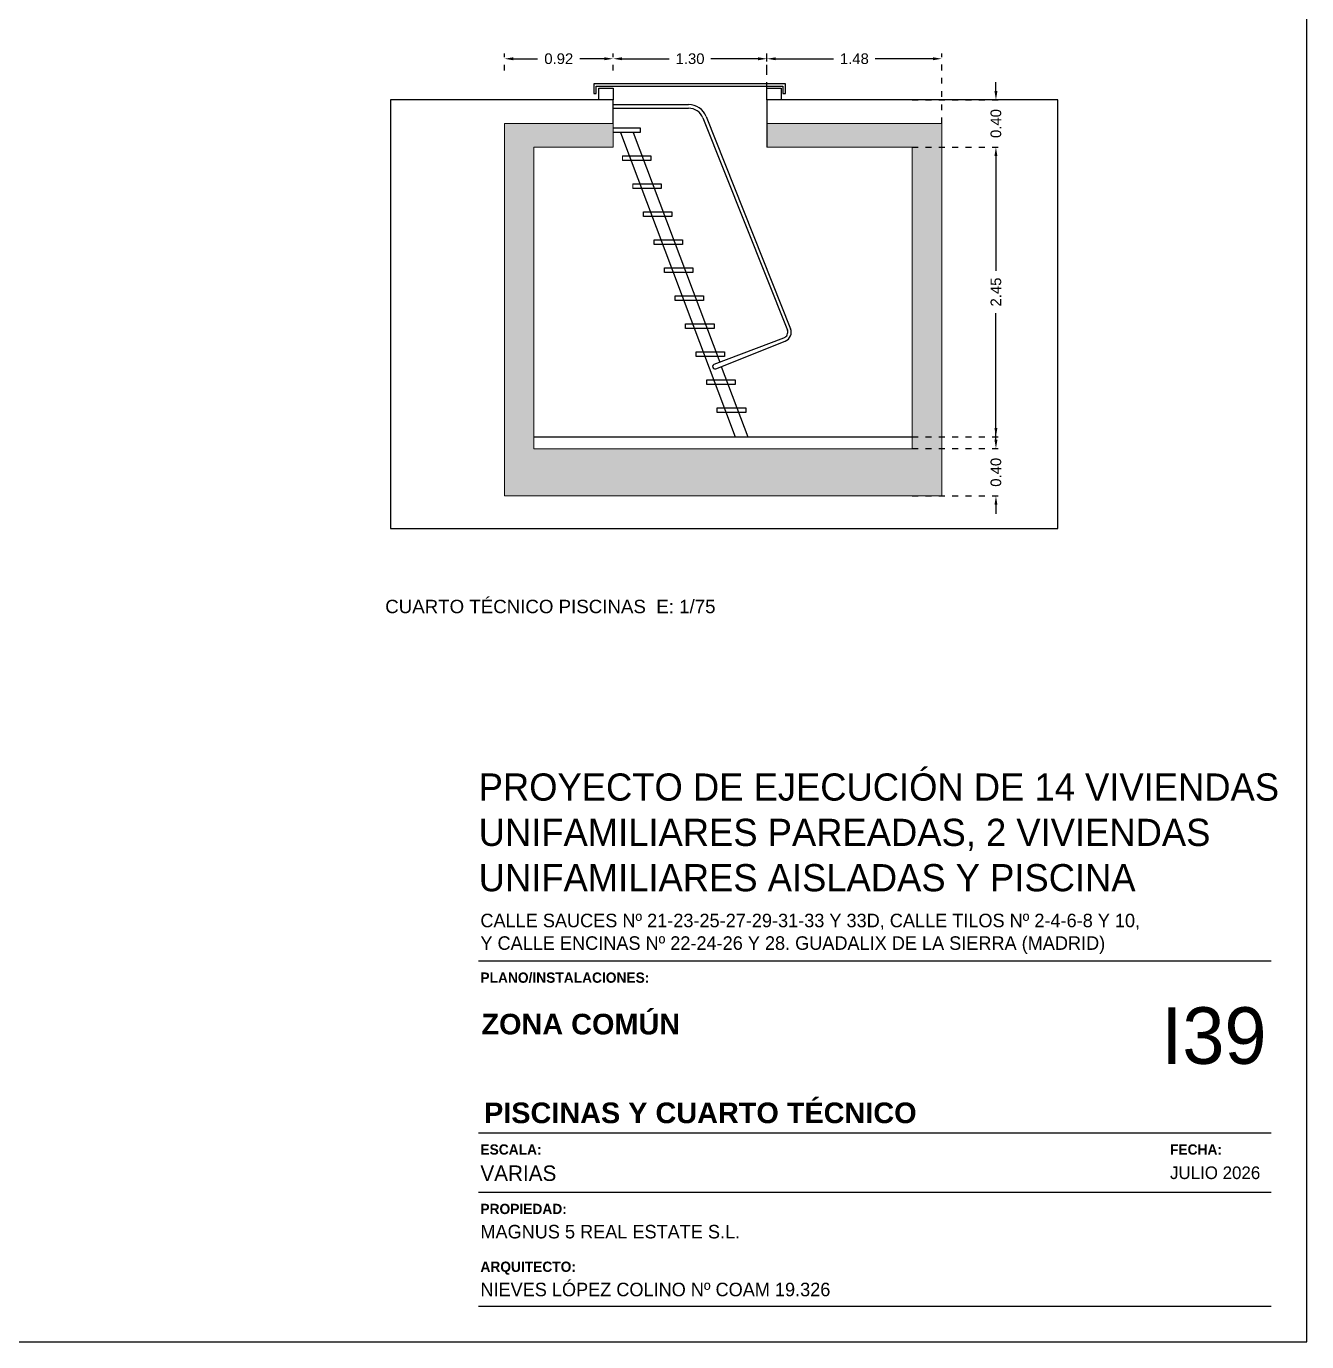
# Model space of a CAD drawing. Header units: millimetres. Extents: x 441156 to 441876, y 4514765 to 4515211.
# Drawn here: x 441230.24 to 441251.9, y 4514764.97 to 4514787.22 of the extents above; entities that cross this region are included whole.
import ezdxf

# ---------------------------------------------------------------- set-up
doc = ezdxf.new("R2010")
doc.units = ezdxf.units.MM
doc.linetypes.add('CONTINUA', pattern=[0])
doc.linetypes.add('PUNTOS2', pattern=[0.125, 0, -0.125])
doc.layers.add('01_cartela', color=6, linetype='Continuous', plot=False)
for name, color, linetype in [('01_cotas', 254, 'Continuous'), ('01_texto cartela', 5, 'Continuous'), ('01_textos', 7, 'Continuous')]:
    doc.layers.add(name, color=color, linetype=linetype)
doc.layers.add('_CAVITI-AUX', color=2, linetype='Continuous', lineweight=5)
doc.layers.add('A-DETL-THIN', color=7, linetype='Continuous', lineweight=9)
doc.styles.add('Century Gothic', font='', dxfattribs={"height": 2})
doc.styles.add('Century Gothic_3', font='', dxfattribs={"height": 4.5})
doc.styles.add('Century Gothic_6', font='', dxfattribs={"height": 11})
doc.styles.add('Estilo1', font='swissel.ttf')
doc.styles.add('NIEVES3', font='swisseb.ttf')
doc.styles.add('ROMANS', font='romans')
doc.styles.get('Century Gothic').set_extended_font_data('Century Gothic')
doc.styles.get('Century Gothic_3').set_extended_font_data('Century Gothic')
doc.styles.get('Century Gothic_6').set_extended_font_data('Century Gothic')
doc.dimstyles.new('DECIMAL-50', dxfattribs={"dimtxt": 0.08, "dimasz": 0.15, "dimexe": 0.09, "dimexo": 0, "dimgap": 0.09, "dimtad": 0, "dimzin": 0, "dimdsep": 46, "dimtxsty": 'ROMANS', "dimcen": 0.09, "dimclrt": 6, "dimadec": 0, "dimazin": 0, "dimtfac": 1.38, "dimtix": 1, "dimtofl": 0, "dimtmove": 2, "dimatfit": 3, "dimldrblk": 'OBLIQUE', "dimfxl": 1, "dimtolj": 1, "dimtzin": 0, "dimarcsym": 0})

# ---------------------------------------------------------------- blocks, each defined once
blk = doc.blocks.new('*D157')
at = {"layer": '01_cotas', "color": 0, "linetype": 'PUNTOS2', "lineweight": -2, "transparency": 16777216}
for p, q in [((441238.328, 4514786.474), (441238.328, 4514786.764)), ((441240.168, 4514786.474), (441240.168, 4514786.764))]:
    blk.add_line(p, q, dxfattribs=at)
at = {"layer": '01_cotas', "color": 0, "lineweight": -2, "transparency": 16777216}
for p, q in [((441238.478, 4514786.674), (441238.89, 4514786.674)), ((441240.018, 4514786.674), (441239.606, 4514786.674))]:
    blk.add_line(p, q, dxfattribs=at)
at = {"layer": '01_cotas', "color": 0, "transparency": 16777216}
for points in [[(441238.478, 4514786.699), (441238.478, 4514786.649), (441238.328, 4514786.674)], [(441240.018, 4514786.699), (441240.018, 4514786.649), (441240.168, 4514786.674)]]:
    blk.add_solid(points, dxfattribs=at)
at = {"layer": '01_cotas', "color": 7, "transparency": 16777216, "insert": (441239.248, 4514786.674), "char_height": 0.18, "width": 0.96402, "attachment_point": 5, "style": 'Estilo1'}
blk.add_mtext('\\A1;0.92', dxfattribs=at)
blk = doc.blocks.new('*D158')
at = {"layer": '01_cotas', "color": 0, "linetype": 'PUNTOS2', "lineweight": -2, "transparency": 16777216}
for p, q in [((441240.168, 4514786.474), (441240.168, 4514786.764)), ((441242.768, 4514786.474), (441242.768, 4514786.764))]:
    blk.add_line(p, q, dxfattribs=at)
at = {"layer": '01_cotas', "color": 0, "lineweight": -2, "transparency": 16777216}
for p, q in [((441240.318, 4514786.674), (441241.114, 4514786.674)), ((441242.618, 4514786.674), (441241.821, 4514786.674))]:
    blk.add_line(p, q, dxfattribs=at)
at = {"layer": '01_cotas', "color": 0, "transparency": 16777216}
for points in [[(441240.318, 4514786.699), (441240.318, 4514786.649), (441240.168, 4514786.674)], [(441242.618, 4514786.699), (441242.618, 4514786.649), (441242.768, 4514786.674)]]:
    blk.add_solid(points, dxfattribs=at)
at = {"layer": '01_cotas', "color": 7, "transparency": 16777216, "insert": (441241.468, 4514786.674), "char_height": 0.18, "width": 0.96402, "attachment_point": 5, "style": 'Estilo1'}
blk.add_mtext('\\A1;1.30', dxfattribs=at)
blk = doc.blocks.new('*D232')
at = {"layer": '01_cotas', "color": 0, "linetype": 'PUNTOS2', "lineweight": -2, "transparency": 16777216}
for p, q in [((441242.768, 4514786.178), (441242.768, 4514786.764)), ((441245.727, 4514785.578), (441245.727, 4514786.764))]:
    blk.add_line(p, q, dxfattribs=at)
at = {"layer": '01_cotas', "color": 0, "lineweight": -2, "transparency": 16777216}
for p, q in [((441242.918, 4514786.674), (441243.894, 4514786.674)), ((441245.577, 4514786.674), (441244.601, 4514786.674))]:
    blk.add_line(p, q, dxfattribs=at)
at = {"layer": '01_cotas', "color": 0, "transparency": 16777216}
for points in [[(441242.918, 4514786.699), (441242.918, 4514786.649), (441242.768, 4514786.674)], [(441245.577, 4514786.699), (441245.577, 4514786.649), (441245.727, 4514786.674)]]:
    blk.add_solid(points, dxfattribs=at)
at = {"layer": '01_cotas', "color": 7, "transparency": 16777216, "insert": (441244.247, 4514786.674), "char_height": 0.18, "attachment_point": 5, "style": 'Estilo1'}
blk.add_mtext('\\A1;1.48', dxfattribs=at)
blk = doc.blocks.new('*D233')
at = {"layer": '01_cotas', "color": 0, "lineweight": -2, "transparency": 16777216}
for p, q in [((441246.641, 4514786.128), (441246.641, 4514786.278)), ((441246.641, 4514785.028), (441246.641, 4514784.878))]:
    blk.add_line(p, q, dxfattribs=at)
at = {"layer": '01_cotas', "color": 0, "linetype": 'PUNTOS2', "lineweight": -2, "transparency": 16777216}
for p, q in [((441245.227, 4514785.978), (441246.731, 4514785.978)), ((441245.227, 4514785.178), (441246.731, 4514785.178))]:
    blk.add_line(p, q, dxfattribs=at)
at = {"layer": '01_cotas', "color": 0, "transparency": 16777216}
for points in [[(441246.616, 4514786.128), (441246.666, 4514786.128), (441246.641, 4514785.978)], [(441246.616, 4514785.028), (441246.666, 4514785.028), (441246.641, 4514785.178)]]:
    blk.add_solid(points, dxfattribs=at)
at = {"layer": '01_cotas', "color": 7, "transparency": 16777216, "insert": (441246.641, 4514785.578), "char_height": 0.18, "attachment_point": 5, "rotation": 90, "style": 'Estilo1'}
blk.add_mtext('\\A1;0.40', dxfattribs=at)
blk = doc.blocks.new('*D234')
at = {"layer": '01_cotas', "color": 0, "lineweight": -2, "transparency": 16777216}
for p, q in [((441246.641, 4514780.228), (441246.641, 4514780.378)), ((441246.641, 4514779.128), (441246.641, 4514778.978))]:
    blk.add_line(p, q, dxfattribs=at)
at = {"layer": '01_cotas', "color": 0, "linetype": 'PUNTOS2', "lineweight": -2, "transparency": 16777216}
for p, q in [((441245.227, 4514780.078), (441246.731, 4514780.078)), ((441245.227, 4514779.278), (441246.731, 4514779.278))]:
    blk.add_line(p, q, dxfattribs=at)
at = {"layer": '01_cotas', "color": 0, "transparency": 16777216}
for points in [[(441246.616, 4514780.228), (441246.666, 4514780.228), (441246.641, 4514780.078)], [(441246.616, 4514779.128), (441246.666, 4514779.128), (441246.641, 4514779.278)]]:
    blk.add_solid(points, dxfattribs=at)
at = {"layer": '01_cotas', "color": 7, "transparency": 16777216, "insert": (441246.641, 4514779.678), "char_height": 0.18, "attachment_point": 5, "rotation": 90, "style": 'Estilo1'}
blk.add_mtext('\\A1;0.40', dxfattribs=at)
blk = doc.blocks.new('*D235')
at = {"layer": '01_cotas', "color": 0, "linetype": 'PUNTOS2', "lineweight": -2, "transparency": 16777216}
for p, q in [((441245.227, 4514785.178), (441246.731, 4514785.178)), ((441245.227, 4514780.278), (441246.731, 4514780.278))]:
    blk.add_line(p, q, dxfattribs=at)
at = {"layer": '01_cotas', "color": 0, "lineweight": -2, "transparency": 16777216}
for p, q in [((441246.641, 4514785.028), (441246.641, 4514783.088)), ((441246.641, 4514780.428), (441246.641, 4514782.368))]:
    blk.add_line(p, q, dxfattribs=at)
at = {"layer": '01_cotas', "color": 0, "transparency": 16777216}
for points in [[(441246.616, 4514785.028), (441246.666, 4514785.028), (441246.641, 4514785.178)], [(441246.616, 4514780.428), (441246.666, 4514780.428), (441246.641, 4514780.278)]]:
    blk.add_solid(points, dxfattribs=at)
at = {"layer": '01_cotas', "color": 7, "transparency": 16777216, "insert": (441246.641, 4514782.728), "char_height": 0.18, "attachment_point": 5, "rotation": 90, "style": 'Estilo1'}
blk.add_mtext('\\A1;2.45', dxfattribs=at)

msp = doc.modelspace()

# ---------------------------------------------------------------- hatches: boundary and pattern name
at = {"layer": '_CAVITI-AUX', "linetype": 'CONTINUA'}
h = msp.add_hatch(color=254, dxfattribs=at)
h.dxf.hatch_style = 1
h.paths.add_polyline_path([(441245.72672063, 4514785.57774722), (441242.76784827, 4514785.57774722), (441242.76784827, 4514785.17774722), (441245.22672063, 4514785.17774722), (441245.22672063, 4514780.07774722), (441238.82784829, 4514780.07774722), (441238.82784829, 4514785.17774722), (441240.16784827, 4514785.17774722), (441240.16784827, 4514785.57774722), (441238.32784827, 4514785.57774722), (441238.32784827, 4514779.27774722), (441245.72672063, 4514779.27774722)])

# ---------------------------------------------------------------- linework, layer by layer
at = {"layer": '01_cartela', "color": 3}
msp.add_lwpolyline([(441190.61999953, 4514808.04048877), (441190.61999953, 4514764.97044075), (441251.89597565, 4514764.97044075), (441251.89597565, 4514808.04048877)], close=True, dxfattribs=at)
at = {"layer": '01_cotas', "linetype": 'CONTINUA'}
for p, q in [((441243.07949388, 4514786.24889766, -0.00000053), (441239.83949388, 4514786.24889766, -0.00000053)), ((441239.83949388, 4514786.24889766, -0.00000053), (441239.83949388, 4514786.08889766, -0.00000053)), ((441243.07949388, 4514786.08889766, -0.00000053), (441243.07949388, 4514786.24889766, -0.00000053)), ((441239.83949388, 4514786.08889766, -0.00000053), (441239.87949388, 4514786.08889766, -0.00000053)), ((441239.87949388, 4514786.08889766, -0.00000053), (441239.87949388, 4514786.20889766, -0.00000053)), ((441239.87949388, 4514786.20889766, -0.00000053), (441243.03949388, 4514786.20889766, -0.00000053)), ((441239.92784827, 4514785.97774721, -0.00000053), (441239.92784827, 4514786.17774722, -0.00000053)), ((441239.92784827, 4514786.17774722, -0.00000053), (441240.16784827, 4514786.17774722, -0.00000053)), ((441240.16784827, 4514786.17774722, -0.00000053), (441240.16784827, 4514785.97774721, -0.00000053)), ((441242.76784827, 4514785.97774721, -0.00000053), (441242.76784827, 4514786.17774722, -0.00000053)), ((441242.76784827, 4514786.17774722, -0.00000053), (441243.00784827, 4514786.17774722, -0.00000053)), ((441243.00784827, 4514786.17774722, -0.00000053), (441243.00784827, 4514785.97774721, -0.00000053)), ((441243.03949388, 4514786.20889766, -0.00000053), (441243.03949388, 4514786.08889766, -0.00000053)), ((441243.03949388, 4514786.08889766, -0.00000053), (441243.07949388, 4514786.08889766, -0.00000053)), ((441236.40276488, 4514785.97774721, -0.00000053), (441236.40276488, 4514778.72493432, -0.00000053)), ((441238.32784827, 4514785.97774721, -0.00000053), (441236.40276488, 4514785.97774721, -0.00000053)), ((441240.16784827, 4514785.97774721, -0.00000053), (441238.32784827, 4514785.97774721, -0.00000053)), ((441240.16784827, 4514785.57774722, -0.00000053), (441240.16784827, 4514785.97774721, -0.00000053)), ((441240.16784827, 4514785.89774722, -0.00000053), (441241.44428706, 4514785.89774722, -0.00000053)), ((441240.16784827, 4514785.83774722, -0.00000053), (441241.44428706, 4514785.83774722, -0.00000053)), ((441245.72672063, 4514785.97774721, 0.00000053), (441242.76784827, 4514785.97774721, -0.00000053)), ((441242.76784827, 4514785.97774721, -0.00000053), (441242.76784827, 4514785.17774722, -0.00000053)), ((441247.68608499, 4514785.97774721, -0.00000053), (441245.72672063, 4514785.97774721, 0.00000053)), ((441247.68608499, 4514778.72493432, -0.00000053), (441247.68608499, 4514785.97774721, -0.00000053)), ((441241.68588418, 4514785.67382444, -0.00000053), (441243.11366688, 4514782.08350209, -0.00000053)), ((441241.74163736, 4514785.6959961, -0.00000053), (441243.16901296, 4514782.10669748, -0.00000053)), ((441240.16784827, 4514785.50441388, -0.00000053), (441240.62465397, 4514785.50441388, -0.00000053)), ((441240.62465397, 4514785.42441388, -0.00000053), (441240.16784827, 4514785.42441388, -0.00000053)), ((441240.29113734, 4514785.42441388, -0.00000053), (441242.23172861, 4514780.27774721, -0.00000053)), ((441240.5048823, 4514785.42441388, -0.00000053), (441241.96917115, 4514781.54095487, -0.00000053)), ((441240.62465397, 4514785.50441388, -0.00000053), (441240.62465397, 4514785.42441388, -0.00000053)), ((441240.32312804, 4514785.03108055, -0.00000053), (441240.80312804, 4514785.03108055, -0.00000053)), ((441240.80312804, 4514784.95108055, -0.00000053), (441240.32312804, 4514784.95108055, -0.00000053)), ((441240.80312804, 4514785.03108055, -0.00000053), (441240.80312804, 4514784.95108055, -0.00000053)), ((441240.50160211, 4514784.55774722, -0.00000053), (441240.98160211, 4514784.55774722, -0.00000053)), ((441240.98160211, 4514784.47774721, -0.00000053), (441240.50160211, 4514784.47774721, -0.00000053)), ((441240.98160211, 4514784.55774722, -0.00000053), (441240.98160211, 4514784.47774721, -0.00000053)), ((441240.68007617, 4514784.08441388, -0.00000053), (441241.16007617, 4514784.08441388, -0.00000053)), ((441240.68007617, 4514784.00441388, -0.00000053), (441240.68007617, 4514784.08441388, -0.00000053)), ((441241.16007617, 4514784.00441388, -0.00000053), (441240.68007617, 4514784.00441388, -0.00000053)), ((441241.16007617, 4514784.08441388, -0.00000053), (441241.16007617, 4514784.00441388, -0.00000053)), ((441240.85855024, 4514783.61108055, -0.00000053), (441241.33855024, 4514783.61108055, -0.00000053)), ((441240.85855024, 4514783.53108055, -0.00000053), (441240.85855024, 4514783.61108055, -0.00000053)), ((441241.33855024, 4514783.61108055, -0.00000053), (441241.33855024, 4514783.53108055, -0.00000053)), ((441241.33855024, 4514783.53108055, -0.00000053), (441240.85855024, 4514783.53108055, -0.00000053)), ((441241.03702431, 4514783.13774722, -0.00000053), (441241.51702431, 4514783.13774722, -0.00000053)), ((441241.03702431, 4514783.05774722, -0.00000053), (441241.03702431, 4514783.13774722, -0.00000053)), ((441241.51702431, 4514783.13774722, -0.00000053), (441241.51702431, 4514783.05774722, -0.00000053)), ((441241.51702431, 4514783.05774722, -0.00000053), (441241.03702431, 4514783.05774722, -0.00000053)), ((441241.21549838, 4514782.66441388, -0.00000053), (441241.69549838, 4514782.66441388, -0.00000053)), ((441241.21549838, 4514782.58441388, -0.00000053), (441241.21549838, 4514782.66441388, -0.00000053)), ((441241.69549838, 4514782.66441388, -0.00000053), (441241.69549838, 4514782.58441388, -0.00000053)), ((441241.69549838, 4514782.58441388, -0.00000053), (441241.21549838, 4514782.58441388, -0.00000053)), ((441241.39397244, 4514782.19108055, -0.00000053), (441241.87397245, 4514782.19108055, -0.00000053)), ((441241.39397244, 4514782.11108055, -0.00000053), (441241.39397244, 4514782.19108055, -0.00000053)), ((441241.87397245, 4514782.11108055, -0.00000053), (441241.39397244, 4514782.11108055, -0.00000053)), ((441241.87397245, 4514782.19108055, -0.00000053), (441241.87397245, 4514782.11108055, -0.00000053)), ((441241.87397245, 4514781.5048652, -0.00000053), (441243.056193, 4514781.95304299, -0.00000053)), ((441241.90328303, 4514781.43116041, -0.00000053), (441243.07946225, 4514781.89889789, -0.00000053)), ((441241.57244651, 4514781.71774722, -0.00000053), (441242.05244651, 4514781.71774722, -0.00000053)), ((441241.57244651, 4514781.63774722, -0.00000053), (441241.57244651, 4514781.71774722, -0.00000053)), ((441242.05244651, 4514781.63774722, -0.00000053), (441241.57244651, 4514781.63774722, -0.00000053)), ((441242.05244651, 4514781.71774722, -0.00000053), (441242.05244651, 4514781.63774722, -0.00000053)), ((441241.9965804, 4514781.46826247, -0.00000053), (441242.44547357, 4514780.27774722, -0.00000053)), ((441241.75092058, 4514781.24441388, -0.00000053), (441242.23092058, 4514781.24441388, -0.00000053)), ((441241.75092058, 4514781.16441388, -0.00000053), (441241.75092058, 4514781.24441388, -0.00000053)), ((441242.23092058, 4514781.16441388, -0.00000053), (441241.75092058, 4514781.16441388, -0.00000053)), ((441242.23092058, 4514781.24441388, -0.00000053), (441242.23092058, 4514781.16441388, -0.00000053)), ((441241.92939465, 4514780.77108055, -0.00000053), (441242.40939465, 4514780.77108055, -0.00000053)), ((441241.92939465, 4514780.69108055, -0.00000053), (441241.92939465, 4514780.77108055, -0.00000053)), ((441242.40939465, 4514780.69108055, -0.00000053), (441241.92939465, 4514780.69108055, -0.00000053)), ((441242.40939465, 4514780.77108055, -0.00000053), (441242.40939465, 4514780.69108055, -0.00000053)), ((441238.82784829, 4514780.27774722, -0.00000053), (441245.22672063, 4514780.27774722, -0.00000053)), ((441236.40276488, 4514778.72493432, -0.00000053), (441247.68608499, 4514778.72493432, -0.00000053))]:
    msp.add_line(p, q, dxfattribs=at)
for centre, radius, start, end in [((441241.44428706, 4514785.57774722, -0.00000053), 0.32, 21.686496488, 90), ((441241.44428706, 4514785.57774722, -0.00000053), 0.26, 21.686496488, 90), ((441243.02074492, 4514782.04654932, -0.00000053), 0.1, 290.761632027, 21.686496488), ((441243.02033781, 4514782.04757304, -0.00000053), 0.16, 291.686496455, 21.686496488), ((441241.88862774, 4514781.4680128, -0.00000053), 0.03965951, 111.686496452, 291.686496455)]:
    msp.add_arc(centre, radius, start, end, dxfattribs=at)
at = {"layer": '01_texto cartela', "color": 5}
for p, q in [((441237.89342935, 4514771.41091996), (441251.29597565, 4514771.41091996)), ((441237.89342935, 4514768.50349494), (441251.29597565, 4514768.50349494)), ((441237.89342935, 4514767.49885606), (441251.29597565, 4514767.49885606)), ((441237.89342935, 4514765.57044074), (441251.29597565, 4514765.57044074))]:
    msp.add_line(p, q, dxfattribs=at)
at = {"layer": 'A-DETL-THIN', "lineweight": 18}
for p, q in [((441238.32784827, 4514779.27774722, -0.00000096), (441238.32784827, 4514785.57774722, -0.00000052)), ((441238.32784827, 4514785.57774722, -0.00000052), (441240.16784827, 4514785.57774722, -0.00000053)), ((441240.16784827, 4514785.17774722, -0.00000053), (441240.16784827, 4514785.57774722, -0.00000053)), ((441242.76784827, 4514785.57774722, -0.00000053), (441242.76784827, 4514785.17774722, -0.00000053)), ((441242.76784827, 4514785.57774722, -0.00000053), (441245.72672063, 4514785.57774722, -0.00000053)), ((441245.72672063, 4514785.57774722, 0.00000054), (441245.72672063, 4514779.27774722, -0.00000187)), ((441238.82784829, 4514780.07774722, -0.00000053), (441238.82784829, 4514785.17774722, -0.00000053)), ((441238.82784829, 4514785.17774722, -0.00000053), (441240.16784827, 4514785.17774722, -0.00000053)), ((441242.76784827, 4514785.17774722, -0.00000053), (441245.22672063, 4514785.17774722, 0.00000053)), ((441242.76784827, 4514785.17774722, -0.00000053), (441245.22672063, 4514785.17774722, 0.00000053)), ((441245.22672063, 4514785.17774722, 0.00000053), (441245.22672063, 4514780.07774722, 0.00000053)), ((441240.32312804, 4514784.95108055, -0.00000053), (441240.32312804, 4514785.03108055, -0.00000053)), ((441240.50160211, 4514784.47774721, -0.00000053), (441240.50160211, 4514784.55774722, -0.00000053)), ((441238.82784829, 4514780.07774722, -0.00000119), (441245.22672063, 4514780.07774722, -0.00000187)), ((441245.72672063, 4514779.27774722, 0.0000001), (441238.32784827, 4514779.27774722, -0.00000096))]:
    msp.add_line(p, q, dxfattribs=at)

# ---------------------------------------------------------------- texts
at = {"layer": '01_texto cartela', "color": 5}
for s, insert, char_height, width, attachment_point, style in [('\\PPROYECTO DE EJECUCIÓN DE 14 VIVIENDAS UNIFAMILIARES PAREADAS, 2 VIVIENDAS UNIFAMILIARES AISLADAS Y PISCINA', (441237.89342935, 4514775.35054214), 0.46, 13.6443396577, 1, 'Century Gothic_3'), ('CALLE SAUCES Nº 21-23-25-27-29-31-33 Y 33D, CALLE TILOS Nº 2-4-6-8 Y 10, \\PY CALLE ENCINAS Nº 22-24-26 Y 28. GUADALIX DE LA SIERRA (MADRID)', (441237.92301713, 4514772.2103429), 0.229100836, 18.4936212526, 1, 'Century Gothic'), ('{\\fCentury Gothic|b1|i0|c0|p34;PLANO/INSTALACIONES: }', (441237.92301713, 4514771.21640503), 0.1740271551, 4.2342922362, 1, 'Century Gothic'), ('PISCINAS Y CUARTO TÉCNICO', (441237.98435188, 4514768.6623423), 0.3491060357, 14.0181603379, 7, 'NIEVES3'), ('{\\fCentury Gothic|b1|i0|c0|p34;ESCALA: }', (441237.92301713, 4514768.30898002), 0.1740271551, 4.2342922362, 1, 'Century Gothic'), ('{\\fCentury Gothic|b1|i0|c0|p34;FECHA: }', (441249.58475197, 4514768.30898002), 0.1740271551, 4.2342922362, 1, 'Century Gothic'), ('VARIAS', (441237.92301713, 4514767.95171515), 0.261829527, 4.2342922362, 1, 'Century Gothic'), ('JULIO 2026', (441249.58475197, 4514767.93526173), 0.213827447, 7.0087536868, 1, 'Century Gothic'), ('{\\fCentury Gothic|b1|i0|c0|p34;PROPIEDAD:}', (441237.92301713, 4514767.30360989), 0.1740271551, 1.6741847392, 1, 'Century Gothic'), ('MAGNUS 5 REAL ESTATE S.L.', (441237.92301713, 4514766.94634502), 0.229100836, 9.7646160481, 1, 'Century Gothic'), ('{\\fCentury Gothic|b1|i0|c0|p34;ARQUITECTO:}', (441237.92301713, 4514766.32543934), 0.1740271551, 1.6741847392, 1, 'Century Gothic'), ('NIEVES LÓPEZ COLINO Nº COAM 19.326', (441237.92301713, 4514765.96817447), 0.229100836, 7.3030619307, 1, 'Century Gothic')]:
    msp.add_mtext(s, dxfattribs=dict(at, insert=insert, char_height=char_height, width=width, attachment_point=attachment_point, style=style))
at = {"layer": '01_texto cartela', "color": 1}
for s, insert, char_height, width, attachment_point, style in [('I39', (441251.21692118, 4514770.62787811), 0.957149353, 2.0997066937, 3, 'Century Gothic_6'), ('\\pt4.6546;ZONA COMÚN', (441237.94076979, 4514770.16364687), 0.3491060357, 14.0181603379, 7, 'NIEVES3')]:
    msp.add_mtext(s, dxfattribs=dict(at, insert=insert, char_height=char_height, width=width, attachment_point=attachment_point, style=style))
at = {"layer": '01_textos', "color": 5, "style": 'Estilo1'}
msp.add_text('CUARTO TÉCNICO PISCINAS  E: 1/75', height=0.2263020998, dxfattribs=at).set_placement((441236.31295876, 4514777.29492407, 0.00000053))

# ---------------------------------------------------------------- dimensions: what is measured, and where the dimension line sits
at = {"layer": '01_cotas', "color": 251}
for base, p1, p2, text, picture, middle in [((441240.16784827, 4514786.67427796, -0.00000053), (441238.32784827, 4514786.47427796, -0.00000053), (441240.16784827, 4514786.47427796, -0.00000053), '0.92', '*D157', (441239.24784827, 4514786.67427796, -0.00000053)), ((441242.76784827, 4514786.67427796, -0.00000053), (441240.16784827, 4514786.47427796, -0.00000053), (441242.76784827, 4514786.47427796, -0.00000053), '1.30', '*D158', (441241.46784827, 4514786.67427796, -0.00000053)), ((441245.72672063, 4514786.67427796, 0.00000053), (441242.76784827, 4514786.17774722, -0.00000053), (441245.72672063, 4514785.57774722, 0.00000054), '1.48', '*D232', (441244.24728445, 4514786.67427796, 0.00000053))]:
    dim = msp.add_linear_dim(base=base, p1=p1, p2=p2, text=text, dimstyle='DECIMAL-50', override={"dimtxt": 0.18, "dimtxsty": 'Estilo1', "dimsah": 1, "dimclrt": 7, "dimfxl": 0.09, "dimarcsym": 2}, dxfattribs=at)
    dim.commit()
    dim.dimension.update_dxf_attribs({"geometry": picture, "text_midpoint": middle})
for base, p1, p2, text, picture, middle in [((441246.64131948, 4514785.97774722, 0.00000053), (441245.22672063, 4514785.17774722, 0.00000053), (441245.22672063, 4514785.97774722, 0.00000035), '0.40', '*D233', (441246.64131948, 4514785.57774722, 0.00000053)), ((441246.64131948, 4514780.27774722, 0.00000053), (441245.22672063, 4514785.17774722, 0.00000053), (441245.22672063, 4514780.27774722, -0.00000053), '2.45', '*D235', (441246.64131948, 4514782.72774722, 0.00000053)), ((441246.64131948, 4514780.07774722, 0.00000003), (441245.22672063, 4514779.27774722, 0.00000003), (441245.22672063, 4514780.07774722, -0.00000015), '0.40', '*D234', (441246.64131948, 4514779.67774722, 0.00000003))]:
    dim = msp.add_linear_dim(base=base, p1=p1, p2=p2, angle=90, text=text, dimstyle='DECIMAL-50', override={"dimtxt": 0.18, "dimtxsty": 'Estilo1', "dimsah": 1, "dimclrt": 7, "dimfxl": 0.09, "dimarcsym": 2}, dxfattribs=at)
    dim.commit()
    dim.dimension.update_dxf_attribs({"geometry": picture, "text_midpoint": middle})

doc.saveas('drawing.dxf')
